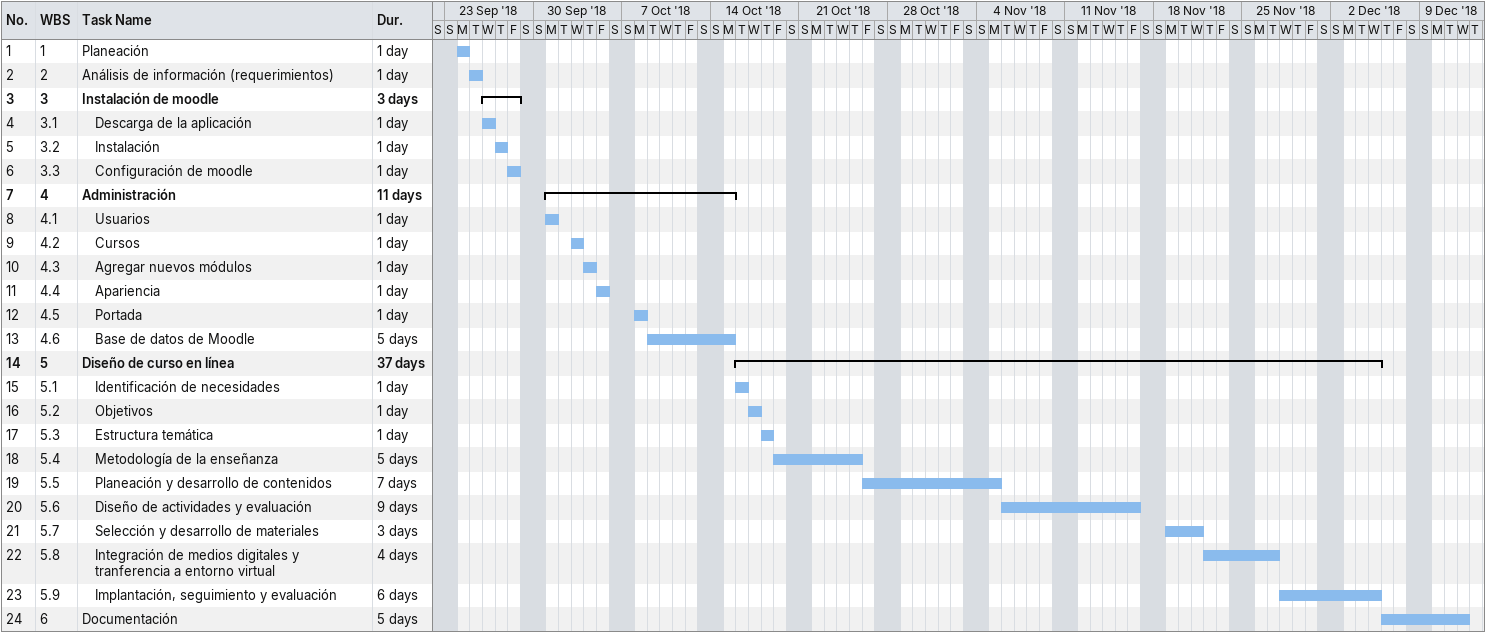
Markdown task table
| ID | WBS | Task | Duration | Start | Finish |
|---|---|---|---|---|---|
| 1 | 1 | Planeación | 1d | 2018-09-24 | 2018-09-24 |
| 2 | 2 | Análisis de información (requerimientos) | 1d | 2018-09-25 | 2018-09-25 |
| 3 | 3 | **Instalación de moodle** | 3d | 2018-09-26 | 2018-09-28 |
| 4 | 3.1 | Descarga de la aplicación | 1d | 2018-09-26 | 2018-09-26 |
| 5 | 3.2 | Instalación | 1d | 2018-09-27 | 2018-09-27 |
| 6 | 3.3 | Configuración de moodle | 1d | 2018-09-28 | 2018-09-28 |
| 7 | 4 | **Administración** | 11d | 2018-10-01 | 2018-10-15 |
| 8 | 4.1 | Usuarios | 1d | 2018-10-01 | 2018-10-01 |
| 9 | 4.2 | Cursos | 1d | 2018-10-03 | 2018-10-03 |
| 10 | 4.3 | Agregar nuevos módulos | 1d | 2018-10-04 | 2018-10-04 |
| 11 | 4.4 | Apariencia | 1d | 2018-10-05 | 2018-10-05 |
| 12 | 4.5 | Portada | 1d | 2018-10-08 | 2018-10-08 |
| 13 | 4.6 | Base de datos de Moodle | 5d | 2018-10-09 | 2018-10-15 |
| 14 | 5 | **Diseño de curso en línea** | 37d | 2018-10-16 | 2018-12-05 |
| 15 | 5.1 | Identificación de necesidades | 1d | 2018-10-16 | 2018-10-16 |
| 16 | 5.2 | Objetivos | 1d | 2018-10-17 | 2018-10-17 |
| 17 | 5.3 | Estructura temática | 1d | 2018-10-18 | 2018-10-18 |
| 18 | 5.4 | Metodología de la enseñanza | 5d | 2018-10-19 | 2018-10-25 |
| 19 | 5.5 | Planeación y desarrollo de contenidos | 7d | 2018-10-26 | 2018-11-05 |
| 20 | 5.6 | Diseño de actividades y evaluación | 9d | 2018-11-06 | 2018-11-16 |
| 21 | 5.7 | Selección y desarrollo de materiales | 3d | 2018-11-19 | 2018-11-21 |
| 22 | 5.8 | Integración de medios digitales y tranferencia a entorno virtual | 4d | 2018-11-22 | 2018-11-27 |
| 23 | 5.9 | Implantación, seguimiento y evaluación | 6d | 2018-11-28 | 2018-12-05 |
| 24 | 6 | Documentación | 5d | 2018-12-06 | 2018-12-12 |
